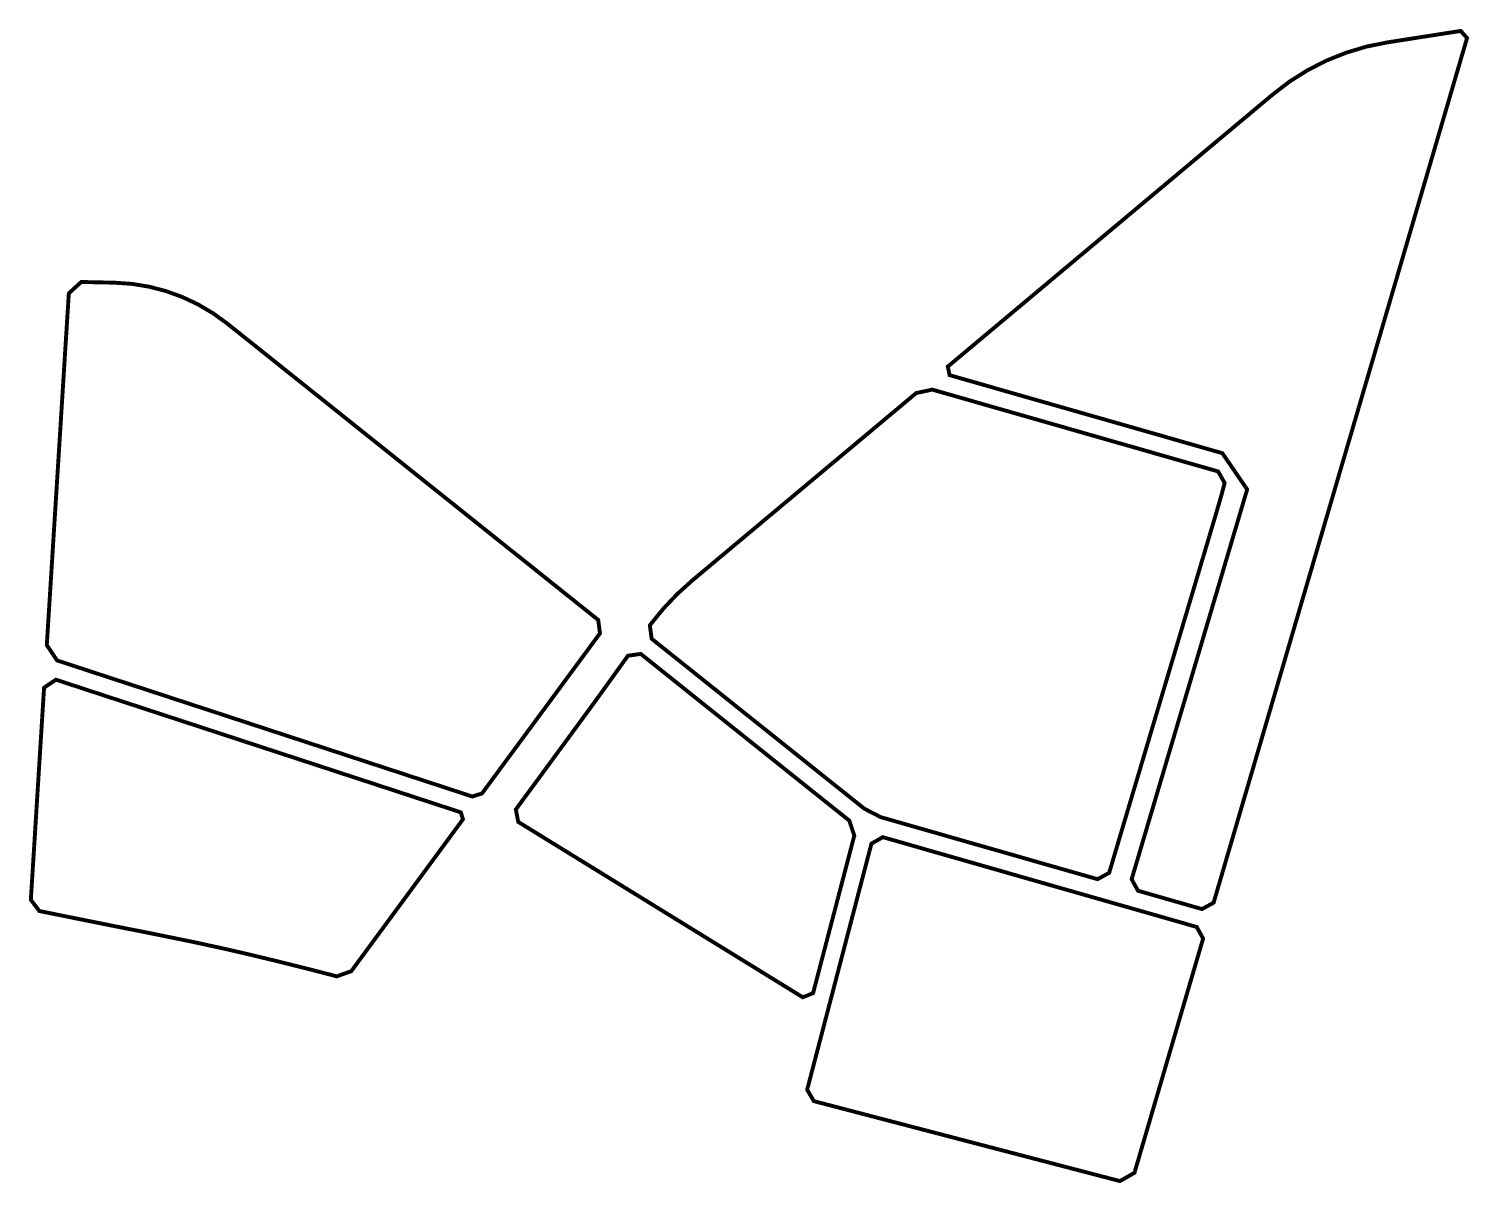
# Model space of a CAD drawing. Header units: metres. Extents: x 569675 to 571525, y 2333522 to 2335005.
import ezdxf

# ---------------------------------------------------------------- set-up
doc = ezdxf.new("R2010")
doc.units = ezdxf.units.M
doc.header["$MEASUREMENT"] = 0
doc.linetypes.add('DASHED', pattern=[0.75, 0.5, -0.25])
doc.layers.add('Net bo o dat theo quy hoạch', color=7, linetype='CONTINUOUS')

msp = doc.modelspace()

# ---------------------------------------------------------------- linework, layer by layer
at = {"layer": 'Net bo o dat theo quy hoạch', "color": 2, "linetype": 'DASHED', "ltscale": 20000, "const_width": 5}
for points in [[(570855.6, 2334571.3), (571146.1, 2334814.6), (571188.7, 2334850.3), (571273.6, 2334921.3, -0.136228), (571419.8, 2334987.7), (571514.6, 2335002.5), (571522.7, 2334993.3), (571197.1, 2333882.6), (571182.2, 2333874.4), (571099.9, 2333898), (571091.8, 2333912.8), (571240.2, 2334413.5), (571208.3, 2334460.1), (570857.9, 2334560.3)], [(569930.1, 2334626.4, 0.16447), (569785, 2334679.1), (569742.2, 2334680), (569726.3, 2334665.4), (569698, 2334213.5), (569711.3, 2334193.8), (570244.8, 2334019), (570257.2, 2334023), (570408.7, 2334228.6), (570406.5, 2334245.8)], [(571197.1, 2334371.8), (571197.4, 2334372.7), (571197.7, 2334373.7), (571197.9, 2334374.6), (571198.2, 2334375.6), (571198.5, 2334376.6), (571198.8, 2334377.5), (571199.1, 2334378.5), (571199.4, 2334379.4), (571199.8, 2334380.9), (571200.1, 2334381.8), (571200.3, 2334382.8), (571200.6, 2334383.7), (571200.9, 2334384.7), (571201.2, 2334385.6), (571201.5, 2334386.6), (571201.8, 2334387.5), (571202, 2334388.5), (571202.3, 2334389.5), (571202.6, 2334390.4), (571202.9, 2334391.4), (571203.1, 2334392.3), (571203.4, 2334393.3), (571203.7, 2334394.2), (571204, 2334395.2), (571204.2, 2334396.1), (571204.7, 2334397.5), (571205.1, 2334399), (571205.5, 2334400.4), (571205.9, 2334401.8), (571206.3, 2334403.2), (571206.7, 2334404.7), (571207.1, 2334406.1), (571207.5, 2334407.5), (571207.9, 2334408.9), (571208.3, 2334410.4), (571208.6, 2334411.8), (571209, 2334413.2), (571209.4, 2334414.6), (571209.8, 2334416.1), (571211.3, 2334421.7), (571202.9, 2334436.6), (570835.7, 2334541.7), (570815, 2334537.3), (570527.1, 2334296.4, 0.056903), (570474, 2334240.5), (570472.8, 2334238.9), (570475.1, 2334221.7), (570748.3, 2334003.4), (570769.2, 2333992.6), (571048, 2333912.8), (571062.9, 2333921)], [(570232.7, 2333989.8), (570229.9, 2333998.7), (569709.7, 2334169.1), (569694.5, 2334158.8), (569677.5, 2333886.3), (569688.5, 2333871.9), (569756.4, 2333858.2, 0.000175), (569770.1, 2333855.5, 0.000039), (569783.8, 2333852.7, -0.000039), (569797.5, 2333850, -0.000175), (569811.3, 2333847.3, -0.000292), (569825, 2333844.6, -0.000408), (569838.8, 2333841.8, -0.000525), (569852.6, 2333839, -0.000642), (569866.3, 2333836.2, -0.000758), (569880.1, 2333833.4, -0.000875), (569893.9, 2333830.5, -0.000991), (569907.6, 2333827.5, -0.001128), (569921.4, 2333824.5, -0.00354), (569963.1, 2333814.9, -0.001129), (569976.8, 2333811.6, -0.000992), (569990.5, 2333808.3, -0.000875), (570004.1, 2333804.9, -0.000758), (570017.8, 2333801.5, -0.000642), (570031.4, 2333798.1, -0.000525), (570045, 2333794.6, -0.000186), (570051.2, 2333793), (570070.5, 2333788), (570089.2, 2333794.6)]]:
    msp.add_lwpolyline(points, format="xyb", close=True, dxfattribs=at)
for points in [[(570461.1, 2334202.2), (570444.7, 2334199.9), (570403.5, 2334142.6), (570329.3, 2334041.4), (570300.6, 2334002.4), (570303.7, 2333986.4), (570669.3, 2333761.1), (570682.5, 2333766.4), (570735.5, 2333968.9), (570729.1, 2333988)], [(570683.5, 2333627.7), (570674.9, 2333642.4), (570757.5, 2333958.5), (570772.1, 2333966.8), (571041.1, 2333889.8), (571093, 2333875), (571175.5, 2333851.4), (571183.6, 2333836.5), (571095.4, 2333535.6), (571076.7, 2333525), (570995.2, 2333546.3), (570943, 2333559.9)]]:
    msp.add_lwpolyline(points, close=True, dxfattribs=at)

doc.saveas('drawing.dxf')
